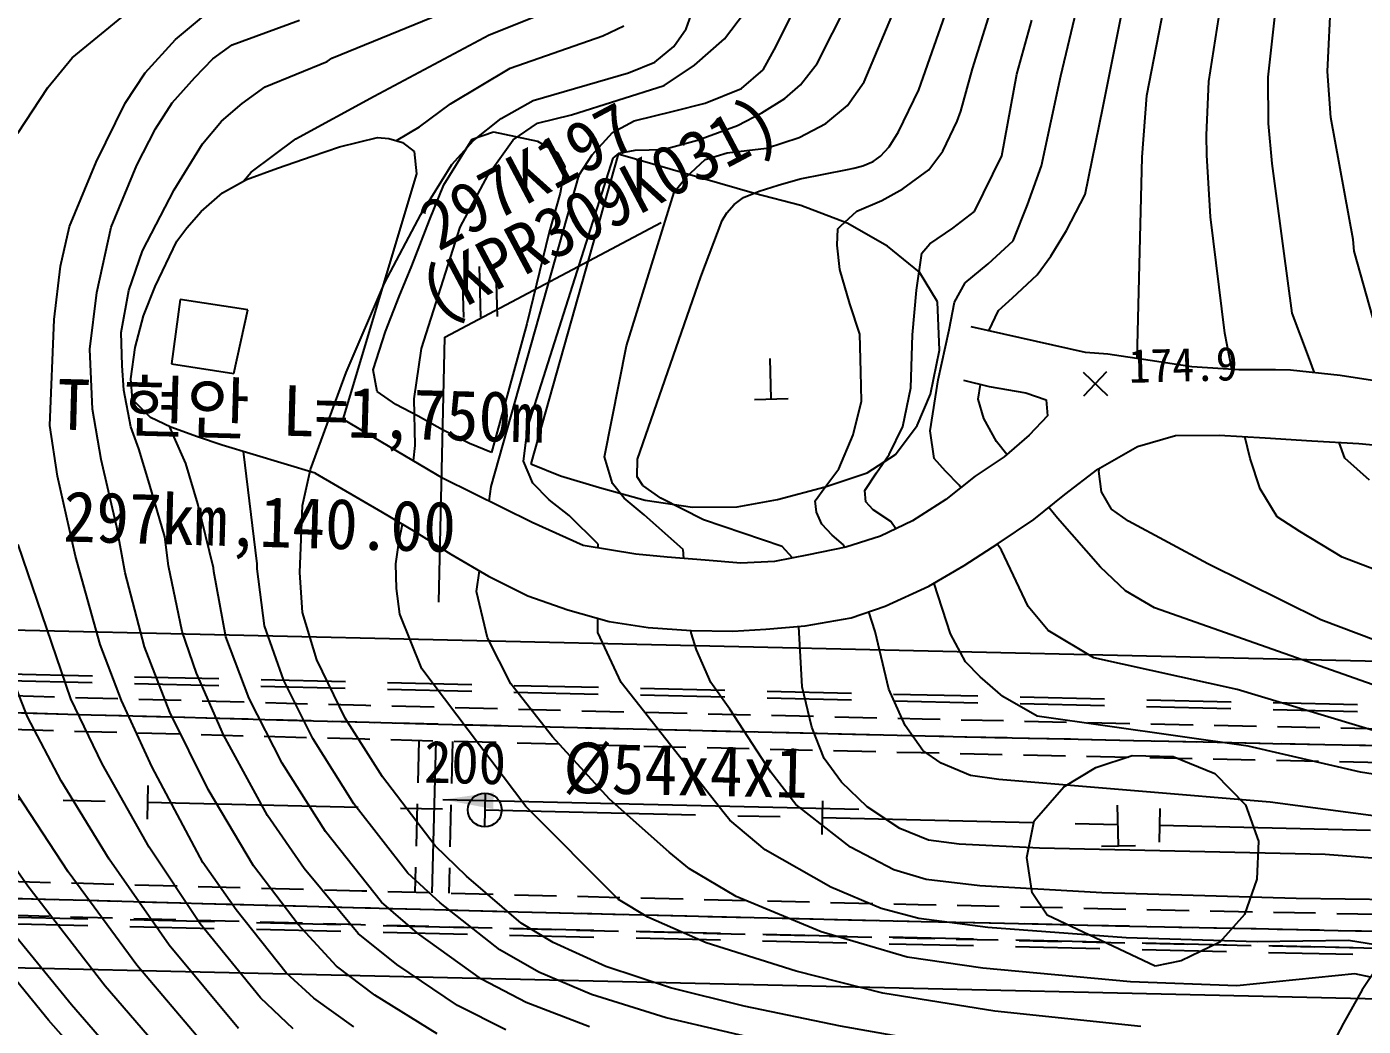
# Model space of a CAD drawing. Header units: millimetres. Extents: x 14950 to 15746, y 1103 to 1809.
# Drawn here: x 15102.6 to 15181.8, y 1456.5 to 1515.7 of the extents above; entities that cross this region are included whole.
import ezdxf
from ezdxf.enums import TextEntityAlignment as Align
from ezdxf.xclip import XClip

# ---------------------------------------------------------------- set-up
doc = ezdxf.new("R2010")
doc.units = ezdxf.units.MM
doc.header["$LTSCALE"] = 10
doc.header["$MEASUREMENT"] = 0
doc.header["$XCLIPFRAME"] = 2
for name, pattern in [('CENTER', [2, 1.25, -0.25, 0.25, -0.25]), ('DASHED', [0.75, 0.5, -0.25]), ('HIDDEN', [0.375, 0.25, -0.125])]:
    doc.linetypes.add(name, pattern=pattern)
doc.layers.add('TZ-BASE', color=253, linetype='Continuous')
doc.layers.add('TZ-CABL', color=4, linetype='Continuous')
doc.styles.add('GR', font='GulimChe.ttf')
doc.styles.add('HANA', font='GulimChe.ttf')
doc.styles.get("Standard").update_dxf_attribs({"font": 'GulimChe.ttf'})
doc.linetypes.add('ZIGZAG', pattern='A,0.0001,-0.2,[131,ltypeshp.shx,S=0.2,R=0,X=-0.2,Y=0],-0.4,[131,ltypeshp.shx,S=0.2,R=180,X=0.2,Y=0],-0.2', length=0.8001)
doc.dimstyles.get("Standard").update_dxf_attribs({"dimtxt": 0.18, "dimasz": 0.18, "dimexe": 0.18, "dimexo": 0.0625, "dimgap": 0.09, "dimtad": 0, "dimtih": 1, "dimtoh": 1, "dimdec": 4, "dimzin": 0, "dimdsep": 46, "dimtxsty": 'Standard', "dimcen": 0.09, "dimadec": 0, "dimazin": 0, "dimtfac": 1, "dimtdec": 4, "dimtofl": 0, "dimtmove": 0, "dimatfit": 3, "dimfxl": 0, "dimtolj": 1, "dimtzin": 0, "dimarcsym": 0})

# ---------------------------------------------------------------- blocks, each defined once
blk = doc.blocks.new('JD-DGDG5SGS')
at = {"layer": 'TZ-BASE'}
for p, q in [((136.61, 39.311, -41.896), (140.406, 58.444, -41.896)), ((139.214, 40.059, -40.896), (142.781, 58.445, -40.896)), ((111.904, 43.992, -50.896), (114.09, 50.14, -50.896)), ((134.105, 41.216, -42.896), (135.873, 48.568, -42.896)), ((142.887, 40.879, -39.896), (144.162, 48.991, -39.896)), ((146.407, 41.134, -38.896), (147.07, 47.196, -38.896)), ((75.513, 42.283, -56.896), (80.307, 46.215, -56.896)), ((149.908, 41.466, -37.896), (150.141, 46.128, -37.896)), ((81.641, 43.363, -55.896), (84.631, 45.872, -55.896)), ((100.232, 43.651, -52.896), (105.125, 45.608, -52.896)), ((117.241, 42.982, -48.896), (118.546, 45.597, -48.896)), ((119.669, 41.951, -47.896), (121.492, 45.548, -47.896)), ((125.7, 40.382, -45.896), (127.521, 45.567, -45.896)), ((84.995, 43.056, -54.896), (88.999, 44.523, -54.896)), ((90.91, 42.257, -53.896), (97.785, 45.06, -53.896)), ((114.173, 43.416, -49.896), (115.372, 44.973, -49.896)), ((122.462, 40.856, -46.896), (124.092, 44.745, -46.896)), ((128.884, 41.623, -44.896), (129.916, 44.975, -44.896)), ((131.503, 41.32, -43.896), (132.398, 44.512, -43.896)), ((93.412, 40.007, -52.896), (100.232, 43.651, -52.896)), ((101.487, 41.671, -51.896), (106.96, 43.591, -51.896)), ((106.96, 43.591, -51.896), (108.216, 44.176, -51.896)), ((111.171, 42.949, -50.896), (111.904, 43.992, -50.896)), ((79.841, 41.388, -55.896), (81.641, 43.363, -55.896)), ((83.851, 42.228, -54.896), (84.995, 43.056, -54.896)), ((110.042, 42.02, -50.896), (111.171, 42.949, -50.896)), ((112.393, 41.843, -49.896), (114.173, 43.416, -49.896)), ((116.475, 41.581, -48.896), (117.241, 42.982, -48.896)), ((74.069, 40.534, -56.896), (75.513, 42.283, -56.896)), ((82.787, 41.11, -54.896), (83.851, 42.228, -54.896)), ((86.949, 40.558, -53.896), (90.635, 42.067, -53.896)), ((90.635, 42.067, -53.896), (90.91, 42.257, -53.896)), ((108.493, 41.397, -50.896), (110.042, 42.02, -50.896)), ((78.661, 39.604, -55.896), (79.841, 41.388, -55.896)), ((97.939, 39.556, -51.896), (101.487, 41.671, -51.896)), ((102.845, 39.756, -50.896), (108.493, 41.397, -50.896)), ((110.603, 40.635, -49.896), (112.393, 41.843, -49.896)), ((115.193, 40.457, -48.896), (116.475, 41.581, -48.896)), ((118.681, 40.689, -47.896), (119.669, 41.951, -47.896)), ((128.195, 39.129, -44.896), (128.884, 41.623, -44.896)), ((130.611, 36.479, -43.896), (131.503, 41.32, -43.896)), ((132.975, 35.875, -42.896), (134.105, 41.216, -42.896)), ((150.109, 38.753, -37.896), (149.908, 41.466, -37.896)), ((72.29, 37.828, -56.896), (74.069, 40.534, -56.896)), ((81.441, 39.621, -54.896), (82.787, 41.11, -54.896)), ((85.591, 39.578, -53.896), (86.949, 40.558, -53.896)), ((105.114, 38.898, -49.896), (110.603, 40.635, -49.896)), ((113.03, 39.603, -48.896), (115.193, 40.457, -48.896)), ((117.755, 39.866, -47.896), (118.681, 40.689, -47.896)), ((121.478, 39.449, -46.896), (122.462, 40.856, -46.896)), ((142.744, 37.703, -39.896), (142.887, 40.879, -39.896)), ((146.429, 38.385, -38.896), (146.407, 41.134, -38.896)), ((80.46, 38.068, -54.896), (81.441, 39.621, -54.896)), ((88.773, 37.474, -52.896), (93.412, 40.007, -52.896)), ((100.94, 38.687, -50.896), (102.845, 39.756, -50.896)), ((116.393, 39.031, -47.896), (117.755, 39.866, -47.896)), ((124.492, 37.889, -45.896), (125.7, 40.382, -45.896)), ((138.926, 36.395, -40.896), (139.214, 40.059, -40.896)), ((76.933, 36.096, -55.896), (78.661, 39.604, -55.896)), ((84.379, 38.529, -53.896), (85.591, 39.578, -53.896)), ((96.11, 38.204, -51.896), (97.939, 39.556, -51.896)), ((103.088, 38.411, -49.896), (105.114, 38.898, -49.896)), ((108.835, 38.553, -48.896), (111.15, 39.12, -48.896)), ((111.15, 39.12, -48.896), (113.03, 39.603, -48.896)), ((114.956, 38.268, -47.896), (116.393, 39.031, -47.896)), ((120.193, 38.398, -46.896), (121.478, 39.449, -46.896)), ((127.97, 38.521, -44.896), (128.195, 39.129, -44.896)), ((135.547, 34.192, -41.896), (136.61, 39.311, -41.896)), ((79.349, 35.93, -54.896), (80.46, 38.068, -54.896)), ((83.248, 37.191, -53.896), (84.379, 38.529, -53.896)), ((94.74, 37.377, -51.896), (96.11, 38.204, -51.896)), ((99.298, 37.385, -50.896), (100.94, 38.687, -50.896)), ((101.657, 37.429, -49.896), (103.088, 38.411, -49.896)), ((107.542, 37.866, -48.896), (108.835, 38.553, -48.896)), ((112.575, 37.409, -47.896), (114.956, 38.268, -47.896)), ((118.613, 37.558, -46.896), (120.193, 38.398, -46.896)), ((127.11, 36.753, -44.896), (127.97, 38.521, -44.896)), ((146.644, 36.012, -38.896), (146.429, 38.385, -38.896)), ((151.432, 31.527, -37.896), (150.109, 38.753, -37.896)), ((86.128, 35.516, -52.896), (88.773, 37.474, -52.896)), ((91.357, 37.01, -51.084), (93.622, 37.562, -51.084)), ((93.622, 37.562, -51.084), (94.284, 37.504, -51.084)), ((94.284, 37.504, -51.084), (95.104, 37.275, -51.084)), ((95.104, 37.275, -51.084), (95.787, 36.737, -51.084)), ((97.546, 34.764, -49.169), (99.218, 37.454, -49.169)), ((98.015, 35.96, -50.896), (99.298, 37.385, -50.896)), ((99.218, 37.454, -49.169), (100.485, 37.892, -49.169)), ((100.18, 35.355, -49.896), (101.657, 37.429, -49.896)), ((100.485, 37.892, -49.169), (103.101, 37.346, -49.169)), ((103.101, 37.346, -49.169), (104.276, 36.663, -49.169)), ((106.338, 36.526, -48.896), (107.542, 37.866, -48.896)), ((110.551, 36.849, -47.896), (112.575, 37.409, -47.896)), ((116.663, 36.928, -46.896), (118.613, 37.558, -46.896)), ((123.94, 37.015, -45.896), (124.492, 37.889, -45.896)), ((142.766, 36.51, -39.896), (142.744, 37.703, -39.896)), ((81.569, 34.457, -53.896), (83.248, 37.191, -53.896)), ((87.687, 35.748, -51.084), (89.736, 36.455, -51.084)), ((89.736, 36.455, -51.084), (91.357, 37.01, -51.084)), ((95.787, 36.737, -51.084), (95.928, 35.406, -51.084)), ((107.883, 36.582, -45.929), (102.7, 18.221, -45.929)), ((104.276, 36.663, -49.169), (104.71, 35.839, -49.169)), ((105.566, 35.343, -48.896), (106.338, 36.526, -48.896)), ((107.58, 36.339, -47.896), (107.936, 36.639, -47.896)), ((115.949, 34.24, -45.929), (107.883, 36.582, -45.929)), ((107.936, 36.639, -47.896), (108.878, 36.808, -47.896)), ((108.878, 36.808, -47.896), (110.551, 36.849, -47.896)), ((113.041, 36.256, -46.896), (114.341, 36.652, -46.896)), ((114.341, 36.652, -46.896), (116.663, 36.928, -46.896)), ((122.998, 36.132, -45.896), (123.433, 36.456, -45.896)), ((123.433, 36.456, -45.896), (123.94, 37.015, -45.896)), ((126.294, 35.649, -44.896), (127.11, 36.753, -44.896)), ((129.005, 33.186, -43.896), (130.611, 36.479, -43.896)), ((142.99, 32.87, -39.896), (142.766, 36.51, -39.896)), ((75.36, 32.29, -55.896), (76.933, 36.096, -55.896)), ((77.838, 32.254, -54.896), (79.349, 35.93, -54.896)), ((85.842, 35.071, -51.084), (87.687, 35.748, -51.084)), ((96.191, 33, -50.896), (98.015, 35.96, -50.896)), ((102.515, 20.422, -47.896), (107.58, 36.339, -47.896)), ((104.71, 35.839, -49.169), (104.438, 34.263, -49.169)), ((111.902, 35.209, -46.896), (113.041, 36.256, -46.896)), ((118.672, 35.113, -45.896), (121.461, 35.673, -45.896)), ((121.461, 35.673, -45.896), (121.835, 35.739, -45.896)), ((121.835, 35.739, -45.896), (122.379, 35.883, -45.896)), ((122.379, 35.883, -45.896), (122.998, 36.132, -45.896)), ((124.755, 34.527, -44.896), (126.294, 35.649, -44.896)), ((132.129, 33.565, -42.896), (132.975, 35.875, -42.896)), ((138.638, 24.456, -40.896), (138.926, 36.395, -40.896)), ((147.314, 30.99, -38.896), (146.644, 36.012, -38.896)), ((84.435, 34.288, -51.084), (85.842, 35.071, -51.084)), ((85.671, 34.976, -52.896), (86.128, 35.516, -52.896)), ((95.928, 35.406, -51.084), (91.569, 20.867, -51.084)), ((98.51, 32.257, -49.896), (100.18, 35.355, -49.896)), ((100.347, 16.875, -48.896), (105.566, 35.343, -48.896)), ((111.196, 34.318, -46.896), (111.902, 35.209, -46.896)), ((117.352, 34.742, -45.896), (118.672, 35.113, -45.896)), ((79.693, 30.845, -53.896), (81.569, 34.457, -53.896)), ((83.165, 33.187, -51.084), (84.435, 34.288, -51.084)), ((96.705, 32.673, -49.169), (97.546, 34.764, -49.169)), ((104.438, 34.263, -49.169), (103.791, 31.946, -49.169)), ((108.364, 25.224, -46.896), (111.196, 34.318, -46.896)), ((115.311, 34.014, -45.896), (116.241, 34.376, -45.896)), ((118.707, 33.524, -45.929), (115.949, 34.24, -45.929)), ((116.241, 34.376, -45.896), (117.352, 34.742, -45.896)), ((123.507, 33.833, -44.896), (124.755, 34.527, -44.896)), ((134.455, 32.057, -41.896), (135.547, 34.192, -41.896)), ((114.318, 33.104, -45.896), (114.749, 33.583, -45.896)), ((114.749, 33.583, -45.896), (115.311, 34.014, -45.896)), ((121.455, 32.494, -45.929), (118.707, 33.524, -45.929)), ((122.017, 33.194, -44.896), (123.507, 33.833, -44.896)), ((131.278, 31.436, -42.896), (132.129, 33.565, -42.896)), ((82.322, 32.202, -51.084), (83.165, 33.187, -51.084)), ((94.037, 28.923, -50.896), (96.191, 33, -50.896)), ((95.659, 29.963, -49.169), (96.705, 32.673, -49.169)), ((112.768, 29.298, -45.896), (114.033, 32.647, -45.896)), ((114.033, 32.647, -45.896), (114.318, 33.104, -45.896)), ((121.074, 32.327, -44.896), (122.017, 33.194, -44.896)), ((123.842, 31.127, -45.929), (121.455, 32.494, -45.929)), ((127.705, 32.191, -43.896), (129.005, 33.186, -43.896)), ((143.824, 25.965, -39.896), (142.99, 32.87, -39.896)), ((74.818, 29.944, -55.896), (75.36, 32.29, -55.896)), ((76.988, 28.377, -54.896), (77.838, 32.254, -54.896)), ((81.726, 31.411, -51.084), (82.322, 32.202, -51.084)), ((96.213, 25.069, -49.896), (98.51, 32.257, -49.896)), ((103.791, 31.946, -49.169), (102.472, 26.517, -49.169)), ((120.862, 31.178, -44.896), (120.898, 32.142, -44.896)), ((120.898, 32.142, -44.896), (121.074, 32.327, -44.896)), ((126.342, 31.253, -43.896), (127.705, 32.191, -43.896)), ((133.529, 30.528, -41.896), (134.455, 32.057, -41.896)), ((80.442, 28.726, -51.084), (81.726, 31.411, -51.084)), ((121.018, 29.736, -44.896), (120.862, 31.178, -44.896)), ((125.744, 29.592, -45.929), (123.842, 31.127, -45.929)), ((125.874, 30.7, -43.896), (126.342, 31.253, -43.896)), ((129.805, 30.074, -42.896), (131.278, 31.436, -42.896)), ((147.831, 27.148, -38.896), (147.314, 30.99, -38.896)), ((151.507, 30.821, -37.896), (151.432, 31.527, -37.896)), ((78.878, 28.496, -53.896), (79.693, 30.845, -53.896)), ((125.567, 28.524, -43.896), (125.874, 30.7, -43.896)), ((132.713, 29.424, -41.896), (133.529, 30.528, -41.896)), ((152.596, 26.905, -37.896), (151.507, 30.821, -37.896)), ((74.458, 26.769, -55.896), (74.818, 29.944, -55.896)), ((94.9, 28.145, -49.169), (95.659, 29.963, -49.169)), ((99.649, 29.923, -67.155), (99.723, 26.924, -67.155)), ((121.611, 27.703, -44.896), (121.018, 29.736, -44.896)), ((126.81, 27.826, -45.929), (125.744, 29.592, -45.929)), ((128.448, 28.956, -42.896), (129.805, 30.074, -42.896)), ((131.241, 28.062, -41.896), (132.713, 29.424, -41.896)), ((79.74, 26.999, -51.084), (80.442, 28.726, -51.084)), ((91.765, 23.645, -50.896), (94.037, 28.923, -50.896)), ((98.723, 26.899, -67.155), (98.674, 28.899, -67.155)), ((100.723, 26.949, -67.155), (100.673, 28.948, -67.155)), ((109.03, 18.497, -45.896), (112.768, 29.298, -45.896)), ((125.331, 25.868, -43.896), (125.567, 28.524, -43.896)), ((127.814, 27.796, -42.896), (128.448, 28.956, -42.896)), ((76.562, 25.019, -54.896), (76.988, 28.377, -54.896)), ((78.43, 26.011, -53.896), (78.878, 28.496, -53.896)), ((81.927, 27.96, -49.445), (81.397, 24.146, -49.445)), ((85.922, 27.351, -49.445), (81.927, 27.96, -49.445)), ((94.096, 26.072, -49.169), (94.9, 28.145, -49.169)), ((126.92, 24.967, -45.929), (126.81, 27.826, -45.929)), ((127.493, 26.162, -42.896), (127.814, 27.796, -42.896)), ((130.416, 27.319, -41.896), (131.241, 28.062, -41.896)), ((79.256, 25.118, -51.084), (79.74, 26.999, -51.084)), ((85.1, 23.583, -49.445), (85.922, 27.351, -49.445)), ((122.197, 25.911, -44.896), (121.611, 27.703, -44.896)), ((129.846, 26.105, -41.896), (130.416, 27.319, -41.896)), ((148.798, 24.582, -38.896), (147.831, 27.148, -38.896)), ((74.196, 20.493, -55.896), (74.458, 26.769, -55.896)), ((102.472, 26.517, -49.169), (100.365, 18.906, -49.169)), ((126.843, 23.195, -42.896), (127.493, 26.162, -42.896)), ((135.572, 24.815, -42.026), (128.789, 26.343, -42.026)), ((78.478, 24.047, -53.896), (78.43, 26.011, -53.896)), ((93.359, 23.794, -49.169), (94.096, 26.072, -49.169)), ((122.253, 23.683, -44.896), (122.197, 25.911, -44.896)), ((125.228, 22.733, -43.896), (125.331, 25.868, -43.896)), ((144.238, 23.826, -39.896), (143.824, 25.965, -39.896)), ((76.723, 21.457, -54.896), (76.562, 25.019, -54.896)), ((78.993, 23.266, -51.084), (79.256, 25.118, -51.084)), ((95.778, 22.074, -49.896), (96.213, 25.069, -49.896)), ((107.072, 18.643, -46.896), (108.364, 25.224, -46.896)), ((126.393, 22.351, -45.929), (126.92, 24.967, -45.929)), ((136.895, 24.716, -42.026), (135.572, 24.815, -42.026)), ((139.406, 24.341, -42.026), (136.895, 24.716, -42.026)), ((149.138, 23.623, -38.896), (148.798, 24.582, -38.896)), ((78.587, 22.595, -53.896), (78.478, 24.047, -53.896)), ((81.397, 24.146, -49.445), (85.1, 23.583, -49.445)), ((93.594, 22.515, -49.169), (93.359, 23.794, -49.169)), ((116.953, 22.068, -45.432), (116.893, 24.467, -45.432)), ((141.88, 23.965, -42.026), (139.406, 24.341, -42.026)), ((144.656, 23.801, -42.026), (141.88, 23.965, -42.026)), ((146.83, 23.804, -42.026), (144.656, 23.801, -42.026)), ((147.732, 23.775, -42.026), (146.83, 23.804, -42.026)), ((150.669, 23.458, -42.026), (147.732, 23.775, -42.026)), ((79.101, 22.047, -51.084), (78.993, 23.266, -51.084)), ((89.649, 17.892, -50.896), (91.765, 23.645, -50.896)), ((122.296, 21.938, -44.896), (122.253, 23.683, -44.896)), ((126.376, 20.172, -42.896), (126.843, 23.195, -42.896)), ((128.336, 23.19, -51.084), (129.87, 22.809, -51.084)), ((135.432, 23.662, -40.995), (136.881, 22.283, -40.995)), ((135.467, 22.248, -40.995), (136.846, 23.697, -40.995)), ((153.088, 23.085, -42.026), (150.669, 23.458, -42.026)), ((79.005, 20.422, -53.896), (78.587, 22.595, -53.896)), ((94.692, 21.742, -49.169), (93.594, 22.515, -49.169)), ((124.743, 20.432, -43.896), (125.228, 22.733, -43.896)), ((125.595, 20.497, -45.929), (126.393, 22.351, -45.929)), ((129.221, 22.049, -41.896), (129.357, 22.936, -41.896)), ((129.87, 22.809, -51.084), (132.032, 22.425, -51.084)), ((132.032, 22.425, -51.084), (133.234, 22.018, -51.084)), ((77.233, 18.486, -54.896), (76.723, 21.457, -54.896)), ((80.17, 20.98, -51.084), (79.101, 22.047, -51.084)), ((96.033, 21.054, -49.169), (94.692, 21.742, -49.169)), ((95.846, 19.311, -49.896), (95.778, 22.074, -49.896)), ((115.953, 22.043, -45.432), (117.953, 22.092, -45.432)), ((121.803, 19.938, -44.896), (122.296, 21.938, -44.896)), ((129.55, 20.913, -41.896), (129.221, 22.049, -41.896)), ((133.234, 22.018, -51.084), (133.313, 21.076, -51.084)), ((81.368, 20.389, -51.084), (80.17, 20.98, -51.084)), ((97.515, 17.359, -51.084), (91.569, 20.867, -51.084)), ((97.46, 20.234, -49.169), (96.033, 21.054, -49.169)), ((130.307, 19.546, -41.896), (129.55, 20.913, -41.896)), ((133.313, 21.076, -51.084), (132.245, 19.932, -51.084)), ((74.652, 17.504, -55.896), (74.196, 20.493, -55.896)), ((79.474, 19.124, -53.896), (79.005, 20.422, -53.896)), ((81.491, 19.974, -52.896), (81.303, 20.42, -52.896)), ((82.951, 19.822, -51.084), (81.368, 20.389, -51.084)), ((82.262, 18.247, -52.896), (81.491, 19.974, -52.896)), ((84.409, 19.333, -51.084), (82.951, 19.822, -51.084)), ((99.074, 19.426, -49.169), (97.46, 20.234, -49.169)), ((102.275, 18.379, -47.896), (102.515, 20.422, -47.896)), ((120.949, 17.929, -44.896), (121.803, 19.938, -44.896)), ((123.94, 18.786, -43.896), (124.743, 20.432, -43.896)), ((124.324, 18.771, -45.929), (125.595, 20.497, -45.929)), ((126.597, 18.551, -42.896), (126.376, 20.172, -42.896)), ((132.245, 19.932, -51.084), (130.748, 18.635, -51.084)), ((138.651, 19.244, -75.734), (140.902, 19.907, -75.734)), ((140.902, 19.907, -75.734), (143.499, 19.934, -75.734)), ((143.499, 19.934, -75.734), (146.22, 19.772, -75.734)), ((145.333, 18.533, -39.896), (145.014, 19.844, -39.896)), ((80.108, 17.029, -53.896), (79.474, 19.124, -53.896)), ((89.918, 17.68, -51.084), (84.409, 19.333, -51.084)), ((95.755, 18.397, -49.896), (95.846, 19.311, -49.896)), ((100.365, 18.906, -49.169), (99.074, 19.426, -49.169)), ((130.915, 18.78, -41.896), (130.307, 19.546, -41.896)), ((136.305, 17.902, -75.734), (138.651, 19.244, -75.734)), ((146.22, 19.772, -75.734), (148.995, 19.59, -75.734)), ((148.995, 19.59, -75.734), (151.771, 19.425, -75.734)), ((150.935, 18.552, -38.896), (150.601, 19.495, -38.896)), ((151.771, 19.425, -75.734), (154.36, 19.175, -75.734)), ((78.166, 14.482, -54.896), (77.233, 18.486, -54.896)), ((82.976, 15.863, -52.896), (82.262, 18.247, -52.896)), ((86.475, 12.293, -51.896), (85.669, 18.954, -51.896)), ((102.816, 17.082, -47.896), (102.275, 18.379, -47.896)), ((102.7, 18.221, -45.929), (104.464, 17.52, -45.929)), ((107.548, 17.054, -46.896), (107.072, 18.643, -46.896)), ((109.008, 17.462, -45.896), (109.03, 18.497, -45.896)), ((122.632, 17.702, -45.929), (124.324, 18.771, -45.929)), ((123.184, 17.683, -43.896), (123.94, 18.786, -43.896)), ((127.278, 17.785, -42.896), (126.597, 18.551, -42.896)), ((130.748, 18.635, -51.084), (129.035, 17.494, -51.084)), ((145.92, 16.741, -39.896), (145.333, 18.533, -39.896)), ((152.413, 17.263, -38.896), (150.935, 18.552, -38.896)), ((75.72, 12.761, -55.896), (74.652, 17.504, -55.896)), ((89.164, 15.754, -50.896), (89.649, 17.892, -50.896)), ((89.918, 17.68, -75.734), (93.895, 15.358, -75.734)), ((104.464, 17.52, -45.929), (106.781, 16.818, -45.929)), ((109.336, 16.944, -45.896), (109.008, 17.462, -45.896)), ((120.133, 16.825, -44.896), (120.949, 17.929, -44.896)), ((120.154, 16.861, -45.929), (122.632, 17.702, -45.929)), ((122.487, 16.642, -43.896), (123.184, 17.683, -43.896)), ((128.082, 16.961, -42.896), (127.278, 17.785, -42.896)), ((129.035, 17.494, -51.084), (127.294, 16.114, -51.084)), ((134.341, 16.401, -75.734), (136.305, 17.902, -75.734)), ((136.36, 17.785, -40.896), (136.396, 17.954, -40.896)), ((136.524, 16.567, -40.896), (136.36, 17.785, -40.896)), ((81.02, 13.893, -53.896), (80.108, 17.029, -53.896)), ((102.772, 14.756, -51.084), (97.515, 17.359, -51.084)), ((100.227, 16.016, -48.896), (100.347, 16.875, -48.896)), ((103.787, 16.087, -47.896), (102.816, 17.082, -47.896)), ((106.781, 16.818, -45.929), (109.482, 16.067, -45.929)), ((108.224, 16.197, -46.896), (107.548, 17.054, -46.896)), ((110.404, 16.201, -45.896), (109.336, 16.944, -45.896)), ((117.312, 16.107, -45.929), (120.154, 16.861, -45.929)), ((119.551, 16.027, -44.896), (120.133, 16.825, -44.896)), ((122.564, 15.981, -43.896), (122.487, 16.642, -43.896)), ((128.178, 16.814, -42.896), (128.082, 16.961, -42.896)), ((146.925, 15.079, -39.896), (145.92, 16.741, -39.896)), ((83.892, 12.062, -52.896), (82.976, 15.863, -52.896)), ((104.974, 15.171, -47.896), (103.787, 16.087, -47.896)), ((109.413, 15.208, -46.896), (108.224, 16.197, -46.896)), ((109.482, 16.067, -45.929), (112.287, 15.663, -45.929)), ((112.944, 14.901, -45.896), (110.404, 16.201, -45.896)), ((114.921, 15.687, -45.929), (117.312, 16.107, -45.929)), ((119.627, 15.367, -44.896), (119.551, 16.027, -44.896)), ((122.997, 15.51, -43.896), (122.564, 15.981, -43.896)), ((127.294, 16.114, -51.084), (125.32, 14.852, -51.084)), ((132.506, 14.932, -75.734), (134.341, 16.401, -75.734)), ((137.122, 15.542, -40.896), (136.524, 16.567, -40.896)), ((89.007, 11.778, -50.896), (89.164, 15.754, -50.896)), ((93.895, 15.358, -75.734), (95.828, 14.209, -75.734)), ((106.691, 13.467, -47.896), (104.974, 15.171, -47.896)), ((111.721, 13.155, -46.896), (109.413, 15.208, -46.896)), ((112.287, 15.663, -45.929), (114.921, 15.687, -45.929)), ((119.946, 14.652, -44.896), (119.627, 15.367, -44.896)), ((124.039, 14.813, -43.896), (122.997, 15.51, -43.896)), ((133.914, 14.998, -41.896), (133.399, 15.647, -41.896)), ((138.119, 14.825, -40.896), (137.122, 15.542, -40.896)), ((148.272, 14.209, -39.896), (146.925, 15.079, -39.896)), ((78.666, 11.766, -54.896), (78.166, 14.482, -54.896)), ((94.894, 13.684, -49.896), (95.087, 14.649, -49.896)), ((105.803, 13.387, -51.084), (102.772, 14.756, -51.084)), ((117.598, 13.337, -45.896), (112.944, 14.901, -45.896)), ((120.565, 14.004, -44.896), (119.946, 14.652, -44.896)), ((125.32, 14.852, -51.084), (123.43, 13.938, -51.084)), ((124.342, 14.379, -43.896), (124.039, 14.813, -43.896)), ((130.397, 13.508, -75.734), (132.506, 14.932, -75.734)), ((136.456, 12.109, -41.896), (133.914, 14.998, -41.896)), ((142.823, 12.296, -40.896), (138.119, 14.825, -40.896)), ((81.238, 12.176, -53.896), (81.02, 13.893, -53.896)), ((94.71, 12.297, -49.896), (94.894, 13.684, -49.896)), ((95.828, 14.209, -75.734), (97.958, 12.868, -75.734)), ((106.69, 13.243, -47.896), (106.691, 13.467, -47.896)), ((121.242, 13.419, -44.896), (120.565, 14.004, -44.896)), ((123.43, 13.938, -51.084), (121.364, 13.286, -51.084)), ((128.383, 12.192, -75.734), (130.397, 13.508, -75.734)), ((130.587, 13.108, -42.896), (130.348, 13.476, -42.896)), ((150.779, 12.705, -39.896), (148.272, 14.209, -39.896)), ((72.869, 3.228, -57.896), (69.019, 13.085, -57.896)), ((75.435, 4.31, -56.896), (72.324, 13.447, -56.896)), ((77.188, 7.52, -55.896), (75.72, 12.761, -55.896)), ((97.958, 12.868, -75.734), (100.199, 11.561, -75.734)), ((108.918, 12.881, -51.084), (105.803, 13.387, -51.084)), ((110.79, 12.69, -51.084), (108.918, 12.881, -51.084)), ((113.031, 12.508, -51.084), (110.79, 12.69, -51.084)), ((111.774, 12.61, -46.896), (111.721, 13.155, -46.896)), ((119.158, 12.842, -51.084), (117.137, 12.447, -51.084)), ((118.219, 12.662, -45.896), (117.598, 13.337, -45.896)), ((121.364, 13.286, -51.084), (119.158, 12.842, -51.084)), ((121.308, 13.275, -44.896), (121.242, 13.419, -44.896)), ((132.176, 9.775, -42.896), (130.587, 13.108, -42.896)), ((153.111, 11.807, -39.896), (150.779, 12.705, -39.896)), ((82.034, 8.299, -53.896), (81.238, 12.176, -53.896)), ((83.908, 11.837, -52.896), (83.892, 12.062, -52.896)), ((86.479, 11.998, -51.896), (86.475, 12.293, -51.896)), ((86.923, 8.619, -51.896), (86.479, 11.998, -51.896)), ((94.746, 10.842, -49.896), (94.71, 12.297, -49.896)), ((115.145, 12.346, -51.084), (113.031, 12.508, -51.084)), ((117.137, 12.447, -51.084), (115.145, 12.346, -51.084)), ((118.219, 12.659, -45.896), (118.219, 12.662, -45.896)), ((126.281, 10.971, -75.734), (128.383, 12.192, -75.734)), ((137.937, 10.701, -41.896), (136.456, 12.109, -41.896)), ((149.512, 8.992, -40.896), (142.823, 12.296, -40.896)), ((79.8, 7.374, -54.896), (78.666, 11.766, -54.896)), ((84.628, 7.984, -52.896), (83.908, 11.837, -52.896)), ((89.161, 9.424, -50.896), (89.007, 11.778, -50.896)), ((99.481, 10.669, -48.896), (99.65, 11.881, -48.896)), ((100.199, 11.561, -75.734), (102.519, 10.4, -75.734)), ((126.6, 11.142, -43.896), (126.593, 11.152, -43.896)), ((127.577, 8.155, -43.896), (126.6, 11.142, -43.896)), ((94.929, 9.319, -49.896), (94.746, 10.842, -49.896)), ((100.132, 7.919, -48.896), (99.481, 10.669, -48.896)), ((102.519, 10.4, -75.734), (104.887, 9.567, -75.734)), ((123.7, 9.784, -75.734), (126.281, 10.971, -75.734)), ((139.672, 9.699, -41.896), (137.937, 10.701, -41.896)), ((104.887, 9.567, -75.734), (107.351, 8.879, -75.734)), ((121.689, 9.094, -75.734), (123.7, 9.784, -75.734)), ((133.356, 8.359, -42.896), (132.176, 9.775, -42.896)), ((153.638, 4.767, -41.896), (139.672, 9.699, -41.896)), ((90.022, 6.605, -50.896), (89.161, 9.424, -50.896)), ((96.247, 6.077, -49.896), (94.929, 9.319, -49.896)), ((106.675, 8.227, -47.896), (106.677, 9.067, -47.896)), ((107.351, 8.879, -75.734), (109.66, 8.528, -75.734)), ((118.965, 8.63, -75.734), (121.689, 9.094, -75.734)), ((123.116, 8.286, -44.896), (122.741, 9.455, -44.896)), ((154.492, 7.11, -40.896), (149.512, 8.992, -40.896)), ((219.226, 5, -215.896), (70.719, 8.389, -215.896)), ((219.226, 5, -215.896), (70.719, 8.389, -215.896)), ((82.879, 5.826, -53.896), (82.034, 8.299, -53.896)), ((86.01, 4.327, -52.896), (84.628, 7.984, -52.896)), ((88.068, 5.384, -51.896), (86.923, 8.619, -51.896)), ((108.058, 5.278, -47.896), (106.675, 8.227, -47.896)), ((109.66, 8.528, -75.734), (112.196, 8.353, -75.734)), ((112.207, 8.219, -46.896), (112.194, 8.353, -46.896)), ((112.196, 8.353, -75.734), (114.682, 8.309, -75.734)), ((112.523, 7.208, -46.896), (112.207, 8.219, -46.896)), ((114.682, 8.309, -75.734), (116.639, 8.43, -75.734)), ((116.639, 8.43, -75.734), (118.965, 8.63, -75.734)), ((118.777, 5.004, -45.896), (118.576, 8.597, -45.896)), ((123.924, 4.872, -44.896), (123.116, 8.286, -44.896)), ((128.462, 6.491, -43.896), (127.577, 8.155, -43.896)), ((136.062, 6.724, -42.896), (133.356, 8.359, -42.896)), ((78.442, 4.209, -55.896), (77.188, 7.52, -55.896)), ((81.315, 3.503, -54.896), (79.8, 7.374, -54.896)), ((101.51, 5.188, -48.896), (100.132, 7.919, -48.896)), ((113.372, 5.264, -46.896), (112.523, 7.208, -46.896)), ((91.694, 3.15, -50.896), (90.022, 6.605, -50.896)), ((129.327, 5.609, -43.896), (128.462, 6.491, -43.896)), ((144.555, 4.861, -42.896), (136.062, 6.724, -42.896)), ((84.479, 2.173, -53.896), (82.879, 5.826, -53.896)), ((102.403, -2.085, -49.896), (96.247, 6.077, -49.896)), ((130.682, 4.438, -43.896), (129.327, 5.609, -43.896)), ((89.791, 1.95, -51.896), (88.068, 5.384, -51.896)), ((103.989, 2.048, -48.896), (101.51, 5.188, -48.896)), ((114.163, -2.479, -47.896), (108.058, 5.278, -47.896)), ((114.503, 3.691, -46.896), (113.372, 5.264, -46.896)), ((119.351, 2.616, -45.896), (118.777, 5.004, -45.896)), ((124.88, 2.728, -44.896), (123.924, 4.872, -44.896)), ((152.822, 2.364, -42.896), (144.555, 4.861, -42.896)), ((77.295, 0.455, -56.896), (75.435, 4.31, -56.896)), ((80.253, 0.256, -55.896), (78.442, 4.209, -55.896)), ((87.972, 0.485, -52.896), (86.01, 4.327, -52.896)), ((132.703, 3.271, -43.896), (130.682, 4.438, -43.896)), ((74.867, -0.567, -57.896), (72.869, 3.228, -57.896)), ((83.571, -1.069, -54.896), (81.315, 3.503, -54.896)), ((116.929, -0.047, -46.896), (114.503, 3.691, -46.896)), ((145.215, 1.488, -43.896), (132.703, 3.271, -43.896)), ((93.917, -0.316, -50.896), (91.694, 3.15, -50.896)), ((120.092, 0.771, -45.896), (119.351, 2.616, -45.896)), ((125.941, 1.248, -44.896), (124.88, 2.728, -44.896)), ((87.102, -2.619, -53.896), (84.479, 2.173, -53.896)), ((92.216, -1.912, -51.896), (89.791, 1.95, -51.896)), ((107.356, -1.653, -48.896), (103.989, 2.048, -48.896)), ((127.029, 0.485, -44.896), (125.941, 1.248, -44.896)), ((136.191, 0.242, -48.046), (138.332, 0.946, -48.046)), ((138.332, 0.946, -48.046), (140.78, 0.884, -48.046)), ((140.78, 0.884, -48.046), (143.233, -0.116, -48.046)), ((151.866, -0.036, -43.896), (145.215, 1.488, -43.896)), ((80.091, -4.483, -56.896), (77.295, 0.455, -56.896)), ((83.269, -5.388, -55.896), (80.253, 0.256, -55.896)), ((90.539, -3.565, -52.896), (87.972, 0.485, -52.896)), ((121.119, -0.629, -45.896), (120.092, 0.771, -45.896)), ((128.756, -0.244, -44.896), (127.029, 0.485, -44.896)), ((134.293, -0.912, -48.046), (136.191, 0.242, -48.046)), ((77.706, -5.2, -57.896), (74.867, -0.567, -57.896)), ((97.029, -4.401, -50.896), (93.917, -0.316, -50.896)), ((118.401, -1.961, -46.896), (116.929, -0.047, -46.896)), ((122.628, -2.107, -45.896), (121.119, -0.629, -45.896)), ((130.437, -0.475, -44.896), (128.756, -0.244, -44.896)), ((146.524, -1.824, -44.896), (130.437, -0.475, -44.896)), ((143.233, -0.116, -48.046), (145.052, -1.981, -48.046)), ((154.248, -0.425, -43.896), (151.866, -0.036, -43.896)), ((75.291, -5.956, -58.896), (72.283, -1.371, -58.896)), ((80.002, -0.825, -215.896), (79.956, -2.825, -215.896)), ((86.256, -5.588, -54.896), (83.571, -1.069, -54.896)), ((99.997, -1.282, -215.896), (99.951, -3.281, -215.896)), ((132.534, -2.918, -48.046), (134.293, -0.912, -48.046)), ((95.409, -6.03, -51.896), (92.216, -1.912, -51.896)), ((107.892, -7.587, -49.896), (102.403, -2.085, -49.896)), ((110.901, -4.794, -48.896), (107.356, -1.653, -48.896)), ((121.654, -4.493, -46.896), (118.401, -1.961, -46.896)), ((119.992, -1.738, -215.896), (119.946, -3.737, -215.896)), ((124.568, -3.379, -45.896), (122.628, -2.107, -45.896)), ((137.532, -4.407, -46.205), (137.473, -2.007, -46.205)), ((139.986, -2.194, -215.896), (139.941, -4.194, -215.896)), ((145.052, -1.981, -48.046), (145.83, -4.124, -48.046)), ((153.068, -2.686, -44.896), (146.524, -1.824, -44.896)), ((72.891, -6.802, -59.896), (69.822, -2.422, -59.896)), ((89.27, -5.751, -53.896), (87.102, -2.619, -53.896)), ((114.493, -2.883, -47.896), (114.163, -2.479, -47.896)), ((116.581, -4.651, -47.896), (114.493, -2.883, -47.896)), ((132.094, -5.096, -48.046), (132.534, -2.918, -48.046)), ((93.861, -7.746, -52.896), (90.539, -3.565, -52.896)), ((126.27, -4.071, -45.896), (124.568, -3.379, -45.896)), ((83.113, -9.036, -56.896), (80.091, -4.483, -56.896)), ((98.884, -6.214, -50.896), (97.029, -4.401, -50.896)), ((120.489, -6.856, -47.896), (116.581, -4.651, -47.896)), ((124.221, -5.824, -46.896), (121.654, -4.493, -46.896)), ((128.082, -4.304, -45.896), (126.27, -4.071, -45.896)), ((132.844, -4.544, -45.896), (128.082, -4.304, -45.896)), ((149.779, -4.917, -45.896), (132.844, -4.544, -45.896)), ((136.532, -4.431, -46.205), (138.532, -4.382, -46.205)), ((145.83, -4.124, -48.046), (145.738, -6.387, -48.046)), ((81.263, -10.291, -57.896), (77.706, -5.2, -57.896)), ((85.248, -8.207, -55.896), (83.269, -5.388, -55.896)), ((112.097, -5.776, -48.896), (110.901, -4.794, -48.896)), ((132.413, -7.187, -48.046), (132.094, -5.096, -48.046)), ((160.07, -5.753, -45.896), (149.779, -4.917, -45.896)), ((79.358, -11.483, -58.896), (75.291, -5.956, -58.896)), ((88.914, -9.07, -54.896), (86.256, -5.588, -54.896)), ((92.473, -9.606, -53.896), (89.27, -5.751, -53.896)), ((97.325, -7.789, -51.896), (95.409, -6.03, -51.896)), ((102.139, -8.986, -50.896), (98.884, -6.214, -50.896)), ((114.87, -7.415, -48.896), (112.097, -5.776, -48.896)), ((126.137, -6.405, -46.896), (124.221, -5.824, -46.896)), ((77.484, -12.724, -59.896), (72.891, -6.802, -59.896)), ((123.461, -8.13, -47.896), (120.489, -6.856, -47.896)), ((129.306, -6.779, -46.896), (126.137, -6.405, -46.896)), ((136.542, -7.198, -46.896), (129.306, -6.779, -46.896)), ((145.738, -6.387, -48.046), (145.006, -8.481, -48.046)), ((74.124, -14.738, -61.896), (68.413, -7.762, -61.896)), ((75.482, -13.836, -60.896), (70.576, -7.839, -60.896)), ((95.984, -9.578, -52.896), (93.861, -7.746, -52.896)), ((100.866, -10.57, -51.896), (97.325, -7.789, -51.896)), ((109.628, -8.633, -49.896), (107.892, -7.587, -49.896)), ((119.911, -9.496, -48.896), (114.87, -7.415, -48.896)), ((133.309, -8.525, -48.046), (132.413, -7.187, -48.046)), ((148.062, -7.528, -46.896), (136.542, -7.198, -46.896)), ((154.65, -7.616, -46.896), (148.062, -7.528, -46.896)), ((88.205, -11.94, -55.896), (85.248, -8.207, -55.896)), ((113.103, -10.156, -49.896), (109.628, -8.633, -49.896)), ((125.692, -8.724, -47.896), (123.461, -8.13, -47.896)), ((139.713, -11.532, -48.046), (133.309, -8.525, -48.046)), ((145.006, -8.481, -48.046), (143.535, -10.11, -48.046)), ((86.685, -13.425, -56.896), (83.113, -9.036, -56.896)), ((91.18, -11.535, -54.896), (88.914, -9.07, -54.896)), ((104.016, -10.135, -50.896), (102.139, -8.986, -50.896)), ((125.015, -11.001, -48.896), (119.911, -9.496, -48.896)), ((129.791, -9.254, -47.896), (125.692, -8.724, -47.896)), ((137.991, -9.856, -47.896), (129.791, -9.254, -47.896)), ((85.37, -15.224, -57.896), (81.263, -10.291, -57.896)), ((94.757, -11.447, -53.896), (92.473, -9.606, -53.896)), ((99.771, -12.31, -52.896), (95.984, -9.578, -52.896)), ((107.139, -11.552, -50.896), (104.016, -10.135, -50.896)), ((118.419, -11.826, -49.896), (113.103, -10.156, -49.896)), ((145.756, -10.094, -47.896), (137.991, -9.856, -47.896)), ((143.535, -10.11, -48.046), (141.251, -11.233, -48.046)), ((151.163, -10.026, -47.896), (145.756, -10.094, -47.896)), ((153.758, -10.438, -47.896), (151.163, -10.026, -47.896)), ((103.167, -11.887, -51.896), (100.866, -10.57, -51.896)), ((129.483, -11.664, -48.896), (125.015, -11.001, -48.896)), ((218.862, -14.997, -215.896), (69.873, -11.597, -215.896)), ((218.862, -14.997, -215.896), (69.873, -11.597, -215.896)), ((84.017, -16.976, -58.896), (79.358, -11.483, -58.896)), ((93.455, -13.252, -54.896), (91.18, -11.535, -54.896)), ((98.358, -13.865, -53.896), (94.757, -11.447, -53.896)), ((110.97, -12.814, -50.896), (107.139, -11.552, -50.896)), ((123.561, -13.13, -49.896), (118.419, -11.826, -49.896)), ((138.241, -12.473, -48.896), (129.483, -11.664, -48.896)), ((141.251, -11.233, -48.046), (139.713, -11.532, -48.046)), ((152.862, -11.61, -75.734), (151.971, -12.944, -75.734)), ((89.845, -13.445, -55.896), (88.205, -11.94, -55.896)), ((102.428, -13.7, -52.896), (99.771, -12.31, -52.896)), ((106.306, -13.215, -51.896), (103.167, -11.887, -51.896)), ((144.551, -12.695, -48.896), (138.241, -12.473, -48.896)), ((151.53, -11.998, -48.896), (144.551, -12.695, -48.896)), ((152.468, -12.2, -48.896), (151.53, -11.998, -48.896)), ((82.687, -18.751, -59.896), (77.484, -12.724, -59.896)), ((88.613, -15.243, -56.896), (86.685, -13.425, -56.896)), ((92.213, -15.13, -55.896), (89.845, -13.445, -55.896)), ((97.141, -15.552, -54.896), (93.455, -13.252, -54.896)), ((110.724, -14.596, -51.896), (106.306, -13.215, -51.896)), ((115.354, -13.916, -50.896), (110.97, -12.814, -50.896)), ((130.199, -14.208, -49.896), (123.561, -13.13, -49.896)), ((151.971, -12.944, -75.734), (150.857, -14.916, -75.734)), ((81.502, -20.76, -60.896), (75.482, -13.836, -60.896)), ((101.219, -15.317, -53.896), (98.358, -13.865, -53.896)), ((106.181, -15.142, -52.896), (102.428, -13.7, -52.896)), ((121.064, -15.099, -50.896), (115.354, -13.916, -50.896)), ((138.851, -15.116, -49.896), (130.199, -14.208, -49.896)), ((78.96, -20.208, -61.896), (74.124, -14.738, -61.896)), ((117.481, -16.181, -51.896), (110.724, -14.596, -51.896)), ((150.857, -14.916, -75.734), (149.915, -16.709, -75.734)), ((129.184, -16.539, -50.896), (121.064, -15.099, -50.896))]:
    blk.add_line(p, q, dxfattribs=at)
at = {"layer": 'TZ-BASE', "linetype": 'DASHED'}
for p, q in [((219.172, 2, -215.896), (60.17, 5.629, -215.896)), ((219.179, 2.4, -215.896), (60.181, 6.029, -215.896)), ((218.916, -11.998, -215.896), (59.794, -8.366, -215.896)), ((218.909, -12.398, -215.896), (59.783, -8.766, -215.896))]:
    blk.add_line(p, q, dxfattribs=at)
at = {"layer": 'TZ-BASE', "linetype": 'CENTER', "elevation": -215.896, "flags": 128}
blk.add_lwpolyline([(0, 0), (219.044, -4.999, 0.001522), (279.939, -5.644, 0.0105), (699.871, 0)], format="xyb", dxfattribs=at)
at = {"layer": 'TZ-BASE'}
blk.add_circle((99.974, -2.281, -215.896), 1, dxfattribs=at)
at = {"layer": 'TZ-BASE', "style": 'HANA'}
for s, height, rotation, p in [('174.9', 2, 1.41947, (138.156, 23.022, -40.996)), ('200', 2.5, 358.69271, (96.356, -0.659, -215.896))]:
    blk.add_text(s, height=height, rotation=rotation, dxfattribs=at).set_placement(p)
at = {"layer": 'TZ-BASE', "linetype": 'DASHED', "style": 'HANA'}
for s, p in [('T 현안 L=1,750m', (74.599, 20.265, -215.896)), ('297km,140.00', (74.967, 13.627, -215.896))]:
    blk.add_text(s, height=3, rotation=358.43278, dxfattribs=at).set_placement(p)

msp = doc.modelspace()

# ---------------------------------------------------------------- linework, layer by layer
at = {"layer": 'TZ-BASE', "elevation": -215.896, "flags": 128}
msp.add_lwpolyline([(15127.062, 1481.614), (15127.421, 1497.313), (15140.238, 1504.109)], dxfattribs=at)
at = {"layer": 'TZ-CABL', "linetype": 'HIDDEN'}
for points in [[(15056.806, 1477.447, 0.013357), (15584.347, 1474.229, 0.003148), (15729.445, 1478.134)], [(15057.026, 1476.44, 0.013351), (15584.367, 1473.229, 0.003148), (15729.478, 1477.135)], [(15056.74, 1475.449, 0.013357), (15584.388, 1472.229, 0.003148), (15729.511, 1476.135)], [(15056.565, 1466.45, 0.013357), (15584.106, 1463.232, 0.003148), (15729.204, 1467.137)], [(15056.785, 1465.442, 0.013351), (15584.126, 1462.232, 0.003148), (15729.237, 1466.137)], [(15056.499, 1464.451, 0.013357), (15584.147, 1461.232, 0.003148), (15729.27, 1465.138)]]:
    msp.add_lwpolyline(points, format="xyb", dxfattribs=at)
at = {"layer": 'TZ-CABL', "linetype": 'ZIGZAG', "ltscale": 0.5}
for points in [[(15057.026, 1476.44, 0.013351), (15584.367, 1473.229, 0.003148), (15729.478, 1477.135)], [(15056.785, 1465.442, 0.013351), (15584.126, 1462.232, 0.003148), (15729.237, 1466.137)]]:
    msp.add_lwpolyline(points, format="xyb", dxfattribs=at)
at = {"layer": 'TZ-CABL', "linetype": 'HIDDEN'}
for points in [[(15125.875, 1473.409), (15125.644, 1464.412)], [(15127.874, 1473.357), (15127.643, 1464.36)]]:
    msp.add_lwpolyline(points, dxfattribs=at)
at = {"layer": 'TZ-CABL', "linetype": 'ZIGZAG', "ltscale": 0.5}
msp.add_lwpolyline([(15126.875, 1473.383), (15126.644, 1464.386)], dxfattribs=at)

# ---------------------------------------------------------------- block references
at = {"layer": 'TZ-BASE'}
ref = msp.add_blockref('JD-DGDG5SGS', (15029.808, 1471.582), dxfattribs=at)
XClip(ref).set_block_clipping_path([(2.0554214451, 74.9999997736), (697.2865998994, 74.9999245237), (702.4547041552, -75.0000750513), (-2.0554214453, -74.9999997815)])

# ---------------------------------------------------------------- texts
at = {"layer": 'TZ-BASE', "style": 'GR'}
for s, p in [('(KPR309K031)', (15126.932, 1498.186, -215.896)), ('297K197', (15127.028, 1502.375, -215.896))]:
    msp.add_text(s, height=3, rotation=27.93143, dxfattribs=at).set_placement(p)
at = {"layer": 'TZ-BASE'}
msp.add_text('Ø54x4x1', height=3, rotation=358.74454, dxfattribs=at).set_placement((15141.69, 1471.664, -215.896), align=Align.MIDDLE)

# ---------------------------------------------------------------- leaders
msp.add_leader([(15127.296, 1469.915, -215.896), (15151.945, 1469.352, -215.896)], dimstyle='Standard', override={"dimtxt": 3, "dimasz": 3, "dimexe": 2, "dimexo": 3, "dimgap": 1, "dimtad": 0, "dimtih": 0, "dimcen": 1, "dimaunit": 1, "dimadec": 8, "dimtix": 1, "dimtofl": 1, "dimtmove": 2, "dimtvp": 2}, dxfattribs=at)

doc.saveas('drawing.dxf')
